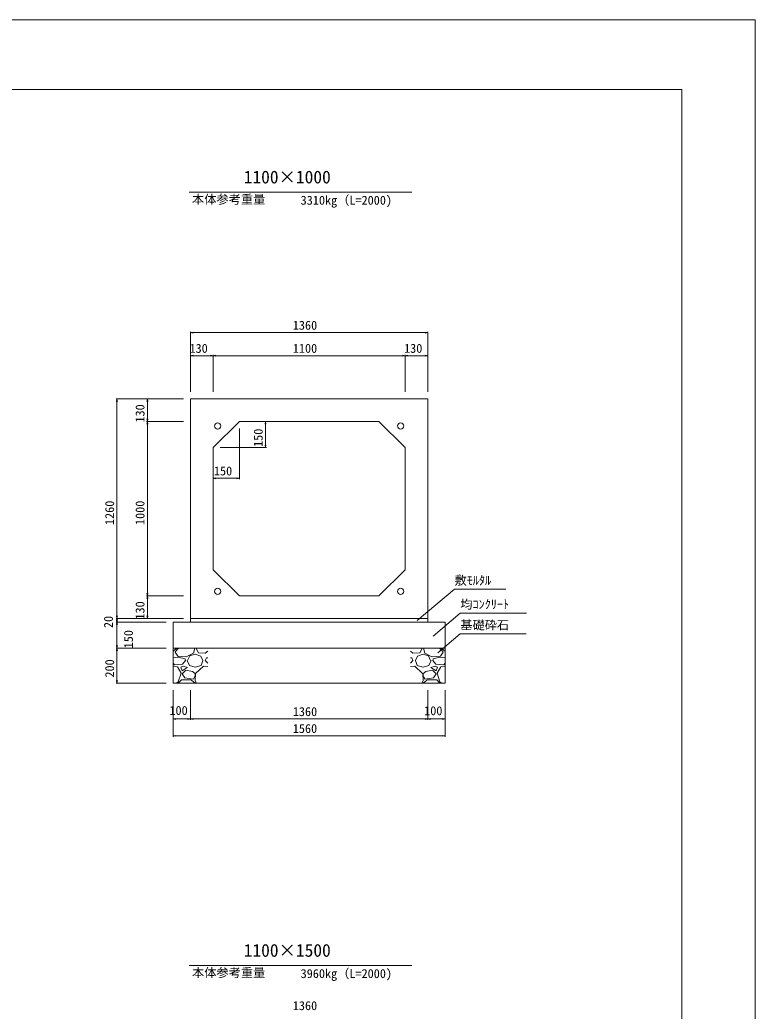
# Model space of a CAD drawing. Units: millimetres on the paper. Extents: x 0 to 841, y 0 to 594.
# Drawn here: x 630.3 to 841, y 309.7 to 594 of the extents above; entities that cross this region are included whole.
import ezdxf
from ezdxf.enums import TextEntityAlignment as Align

# ---------------------------------------------------------------- set-up
doc = ezdxf.new("R2010")
doc.units = ezdxf.units.MM
for name, color, linetype, lineweight in [('D-STR-DIM（寸法）', 7, 'Continuous', 18), ('D-STR-HTXT（旗揚げ）', 4, 'Continuous', 18), ('D-STR-STRn（構造物）', 5, 'Continuous', 18), ('D-STR（構造物外形線）', 1, 'Continuous', 18), ('D-TTL(外枠）', 2, 'Continuous', 18), ('DEFPOINTS_2', 8, 'Continuous', 18)]:
    doc.layers.add(name, color=color, linetype=linetype, lineweight=lineweight)
doc.layers.add('D-STR-TXT（文字）', color=7, linetype='Continuous')
doc.styles.add('ＭＳ ゴシック', font='')
doc.styles.get('ＭＳ ゴシック').set_extended_font_data('MS Gothic')

msp = doc.modelspace()

# ---------------------------------------------------------------- linework, layer by layer
at = {"layer": 'D-STR-DIM（寸法）'}
for p, q in [((679.173, 487.322), (679.173, 504.57)), ((679.173, 504.32), (679.923, 504.445)), ((679.173, 504.32), (679.273, 504.32)), ((679.923, 504.195), (679.173, 504.32)), ((679.273, 504.32), (747.073, 504.32)), ((746.423, 504.445), (747.173, 504.32)), ((747.173, 504.32), (746.423, 504.195)), ((747.173, 504.32), (747.073, 504.32)), ((747.173, 487.322), (747.173, 504.57)), ((679.173, 487.322), (679.173, 497.947)), ((679.173, 497.697), (679.923, 497.822)), ((679.173, 497.697), (679.273, 497.697)), ((679.923, 497.572), (679.173, 497.697)), ((685.573, 497.697), (679.273, 497.697)), ((684.923, 497.822), (685.673, 497.697)), ((685.673, 497.697), (684.923, 497.572)), ((685.673, 497.697), (685.573, 497.697)), ((685.673, 487.322), (685.673, 497.947)), ((685.673, 487.322), (685.673, 497.947)), ((685.673, 497.697), (686.423, 497.822)), ((685.673, 497.697), (685.773, 497.697)), ((686.423, 497.572), (685.673, 497.697)), ((685.773, 497.697), (740.573, 497.697)), ((739.923, 497.822), (740.673, 497.697)), ((740.673, 497.697), (739.923, 497.572)), ((740.673, 497.697), (740.573, 497.697)), ((740.673, 487.322), (740.673, 497.947)), ((740.673, 487.322), (740.673, 497.947)), ((740.673, 497.697), (741.423, 497.822)), ((740.673, 497.697), (740.773, 497.697)), ((741.423, 497.572), (740.673, 497.697)), ((740.773, 497.697), (747.073, 497.697)), ((746.423, 497.822), (747.173, 497.697)), ((747.173, 497.697), (746.423, 497.572)), ((747.173, 497.697), (747.073, 497.697)), ((747.173, 487.322), (747.173, 497.947)), ((677.173, 485.322), (657.837, 485.322)), ((657.962, 484.572), (658.087, 485.322)), ((658.087, 485.322), (658.087, 485.222)), ((658.087, 485.322), (658.212, 484.572)), ((658.087, 422.422), (658.087, 485.222)), ((677.173, 485.322), (666.548, 485.322)), ((666.673, 484.572), (666.798, 485.322)), ((666.798, 485.322), (666.798, 485.222)), ((666.798, 485.322), (666.923, 484.572)), ((666.798, 478.922), (666.798, 485.222)), ((677.173, 478.822), (666.548, 478.822)), ((677.173, 478.822), (666.548, 478.822)), ((666.798, 478.822), (666.673, 479.572)), ((666.673, 478.072), (666.798, 478.822)), ((666.923, 479.572), (666.798, 478.822)), ((666.798, 478.822), (666.798, 478.922)), ((666.798, 478.822), (666.798, 478.722)), ((666.798, 478.822), (666.923, 478.072)), ((666.798, 428.922), (666.798, 478.722)), ((695.173, 478.822), (700.923, 478.822)), ((700.548, 478.072), (700.673, 478.822)), ((700.673, 478.822), (700.673, 478.722)), ((700.673, 478.822), (700.798, 478.072)), ((700.673, 478.722), (700.673, 471.422)), ((693.173, 476.822), (693.173, 462.291)), ((700.673, 471.322), (700.548, 472.072)), ((700.798, 472.072), (700.673, 471.322)), ((685.673, 469.322), (685.673, 462.291)), ((687.673, 471.322), (700.923, 471.322)), ((700.673, 471.322), (700.673, 471.422)), ((685.673, 462.541), (686.423, 462.666)), ((685.673, 462.541), (685.773, 462.541)), ((686.423, 462.416), (685.673, 462.541)), ((693.073, 462.541), (685.773, 462.541)), ((692.423, 462.666), (693.173, 462.541)), ((693.173, 462.541), (692.423, 462.416)), ((693.173, 462.541), (693.073, 462.541)), ((666.798, 428.822), (666.673, 429.572)), ((666.923, 429.572), (666.798, 428.822)), ((677.173, 428.822), (666.548, 428.822)), ((677.173, 428.822), (666.548, 428.822)), ((666.673, 428.072), (666.798, 428.822)), ((666.798, 428.822), (666.798, 428.922)), ((666.798, 428.822), (666.798, 428.722)), ((666.798, 428.822), (666.923, 428.072)), ((666.798, 428.722), (666.798, 422.422)), ((677.173, 422.322), (657.837, 422.322)), ((677.173, 422.322), (657.837, 422.322)), ((672.173, 421.322), (657.837, 421.322)), ((672.173, 421.322), (657.837, 421.322)), ((658.087, 422.322), (657.962, 423.072)), ((657.962, 421.572), (658.087, 422.322)), ((658.087, 421.322), (657.962, 422.072)), ((657.962, 420.572), (658.087, 421.322)), ((658.212, 423.072), (658.087, 422.322)), ((658.087, 422.322), (658.087, 422.422)), ((658.087, 422.322), (658.087, 422.222)), ((658.087, 422.322), (658.212, 421.572)), ((658.087, 422.222), (658.087, 421.422)), ((658.212, 422.072), (658.087, 421.322)), ((658.087, 421.322), (658.087, 421.422)), ((658.087, 421.322), (658.087, 421.222)), ((658.087, 421.322), (658.212, 420.572)), ((658.087, 421.222), (658.087, 413.922)), ((677.173, 422.322), (666.548, 422.322)), ((666.798, 422.322), (666.673, 423.072)), ((666.923, 423.072), (666.798, 422.322)), ((666.798, 422.322), (666.798, 422.422)), ((672.173, 413.822), (657.837, 413.822)), ((672.173, 413.822), (657.837, 413.822)), ((658.087, 413.822), (657.962, 414.572)), ((657.962, 413.072), (658.087, 413.822)), ((658.212, 414.572), (658.087, 413.822)), ((658.087, 413.822), (658.087, 413.922)), ((658.087, 413.822), (658.087, 413.722)), ((658.087, 413.822), (658.212, 413.072)), ((658.087, 413.722), (658.087, 403.922)), ((672.173, 403.822), (657.837, 403.822)), ((658.087, 403.822), (657.962, 404.572)), ((658.212, 404.572), (658.087, 403.822)), ((658.087, 403.822), (658.087, 403.922)), ((674.173, 401.822), (674.173, 388.432)), ((674.173, 401.822), (674.173, 393.285)), ((679.173, 401.822), (679.173, 393.285)), ((679.173, 400.822), (679.173, 393.285)), ((747.177, 401.822), (747.177, 393.285)), ((747.177, 401.822), (747.177, 393.285)), ((752.173, 401.822), (752.173, 393.285)), ((752.173, 401.822), (752.173, 388.432)), ((674.173, 393.535), (674.923, 393.66)), ((674.173, 393.535), (674.273, 393.535)), ((674.923, 393.41), (674.173, 393.535)), ((674.273, 393.535), (679.073, 393.535)), ((678.423, 393.66), (679.173, 393.535)), ((679.173, 393.535), (678.423, 393.41)), ((679.173, 393.535), (679.073, 393.535)), ((679.173, 393.535), (679.923, 393.66)), ((679.173, 393.535), (679.273, 393.535)), ((679.923, 393.41), (679.173, 393.535)), ((679.273, 393.535), (747.077, 393.535)), ((746.427, 393.66), (747.177, 393.535)), ((747.177, 393.535), (746.427, 393.41)), ((747.177, 393.535), (747.077, 393.535)), ((747.177, 393.535), (747.927, 393.66)), ((747.177, 393.535), (747.277, 393.535)), ((747.927, 393.41), (747.177, 393.535)), ((747.277, 393.535), (752.073, 393.535)), ((751.423, 393.66), (752.173, 393.535)), ((752.173, 393.535), (751.423, 393.41)), ((752.173, 393.535), (752.073, 393.535)), ((674.173, 388.682), (674.923, 388.807)), ((674.173, 388.682), (674.273, 388.682)), ((674.923, 388.557), (674.173, 388.682)), ((674.273, 388.682), (752.073, 388.682)), ((751.423, 388.807), (752.173, 388.682)), ((752.173, 388.682), (751.423, 388.557)), ((752.173, 388.682), (752.073, 388.682))]:
    msp.add_line(p, q, dxfattribs=at)
at = {"layer": 'D-STR-HTXT（旗揚げ）'}
for p, q in [((678.781, 544.544), (742.565, 544.544)), ((744.106, 421.724), (754.839, 430.742)), ((769.501, 430.742), (754.839, 430.742)), ((748.699, 417.309), (756.498, 423.862)), ((775.423, 423.862), (756.498, 423.862)), ((750.024, 412.47), (756.498, 417.909)), ((775.361, 417.909), (756.498, 417.909)), ((678.781, 322.794), (742.565, 322.794))]:
    msp.add_line(p, q, dxfattribs=at)
at = {"layer": 'D-STR-STRn（構造物）'}
for p, q in [((674.173, 421.322), (752.173, 421.322)), ((674.173, 421.322), (674.173, 403.822)), ((679.173, 422.322), (679.173, 421.322)), ((747.173, 422.322), (747.173, 421.322)), ((752.173, 421.322), (752.173, 403.822)), ((674.173, 413.822), (752.173, 413.822)), ((674.173, 412.959), (675.29, 413.822)), ((674.786, 412.727), (675.772, 413.822)), ((675.5, 411.53), (674.805, 412.721)), ((680.05, 412.421), (677.966, 411.33)), ((680.446, 413.817), (680.049, 412.428)), ((680.784, 413.822), (681.319, 412.551)), ((681.329, 412.523), (683.413, 412.424)), ((683.42, 412.436), (684.097, 412.959)), ((742.927, 412.436), (742.25, 412.959)), ((745.017, 412.523), (742.933, 412.424)), ((745.563, 413.822), (745.027, 412.551)), ((745.901, 413.817), (746.298, 412.428)), ((746.296, 412.421), (748.38, 411.33)), ((751.561, 412.727), (750.574, 413.822)), ((750.846, 411.53), (751.541, 412.721)), ((752.173, 412.959), (751.056, 413.822)), ((675.688, 411.226), (674.173, 411.067)), ((674.584, 409.087), (674.173, 409.535)), ((677.955, 411.358), (675.474, 411.556)), ((677.66, 410.747), (675.675, 411.243)), ((677.763, 410.246), (676.87, 409.253)), ((677.764, 410.239), (677.665, 410.735)), ((678.25, 410.248), (678.846, 408.859)), ((678.356, 410.245), (678.951, 411.634)), ((678.955, 411.634), (680.542, 412.131)), ((680.538, 412.13), (682.126, 411.535)), ((682.131, 411.533), (682.726, 410.242)), ((682.225, 408.861), (682.722, 410.25)), ((684.097, 409.535), (683.416, 410.278)), ((683.417, 410.248), (683.715, 411.042)), ((684.097, 411.067), (683.726, 411.028)), ((742.25, 411.067), (742.621, 411.028)), ((742.25, 409.535), (742.93, 410.278)), ((742.929, 410.248), (742.631, 411.042)), ((744.216, 411.533), (743.62, 410.242)), ((744.121, 408.861), (743.625, 410.25)), ((745.808, 412.13), (744.221, 411.535)), ((747.392, 411.634), (745.804, 412.131)), ((747.99, 410.245), (747.395, 411.634)), ((748.096, 410.248), (747.501, 408.859)), ((748.391, 411.358), (750.872, 411.556)), ((748.582, 410.239), (748.682, 410.735)), ((748.583, 410.246), (749.477, 409.253)), ((748.686, 410.747), (750.671, 411.243)), ((750.659, 411.226), (752.173, 411.067)), ((751.762, 409.087), (752.173, 409.535)), ((675.384, 408.449), (674.173, 408.55)), ((676.863, 409.259), (674.58, 409.061)), ((676.495, 406.679), (675.403, 408.465)), ((675.68, 404.189), (676.474, 406.67)), ((676.37, 408.36), (676.767, 407.368)), ((677.067, 408.654), (676.372, 408.356)), ((676.767, 407.37), (678.256, 408.263)), ((677.762, 407.467), (676.77, 406.474)), ((678.262, 408.263), (677.071, 408.66)), ((679.759, 407.175), (677.774, 407.472)), ((678.847, 408.849), (680.534, 408.353)), ((680.562, 406.454), (679.768, 407.148)), ((680.636, 406.579), (680.537, 404.495)), ((680.547, 408.354), (682.234, 408.85)), ((682.925, 408.657), (680.643, 406.573)), ((684.097, 408.55), (682.926, 408.648)), ((742.25, 408.55), (743.42, 408.648)), ((743.421, 408.657), (745.703, 406.573)), ((745.799, 408.354), (744.112, 408.85)), ((745.71, 406.579), (745.809, 404.495)), ((745.784, 406.454), (746.578, 407.148)), ((747.5, 408.849), (745.813, 408.353)), ((746.587, 407.175), (748.572, 407.472)), ((748.084, 408.263), (749.275, 408.66)), ((749.579, 407.37), (748.091, 408.263)), ((748.584, 407.467), (749.576, 406.474)), ((749.279, 408.654), (749.974, 408.356)), ((749.484, 409.259), (751.766, 409.061)), ((749.976, 408.36), (749.58, 407.368)), ((749.852, 406.679), (750.943, 408.465)), ((750.666, 404.189), (749.872, 406.67)), ((750.962, 408.449), (752.173, 408.55)), ((674.173, 403.822), (752.173, 403.822)), ((675.291, 403.899), (675.679, 404.199)), ((675.772, 403.899), (676.572, 404.788)), ((676.572, 404.788), (679.152, 404.788)), ((676.767, 406.478), (677.561, 405.287)), ((677.567, 405.279), (680.048, 404.982)), ((679.149, 404.81), (680.439, 403.917)), ((680.048, 404.987), (680.544, 405.88)), ((680.525, 404.513), (680.784, 403.899)), ((680.542, 405.879), (680.542, 406.475)), ((745.821, 404.513), (745.563, 403.899)), ((746.298, 404.987), (745.802, 405.88)), ((745.805, 405.879), (745.805, 406.475)), ((747.197, 404.81), (745.907, 403.917)), ((748.779, 405.279), (746.298, 404.982)), ((749.774, 404.788), (747.194, 404.788)), ((749.579, 406.478), (748.785, 405.287)), ((750.574, 403.899), (749.774, 404.788)), ((751.056, 403.899), (750.667, 404.199))]:
    msp.add_line(p, q, dxfattribs=at)
at = {"layer": 'D-STR（構造物外形線）'}
for p, q in [((679.173, 485.322), (747.173, 485.322)), ((679.173, 422.322), (679.173, 485.322)), ((747.173, 485.322), (747.173, 422.322)), ((685.673, 471.322), (693.173, 478.822)), ((693.173, 478.822), (733.173, 478.822)), ((733.173, 478.822), (740.673, 471.322)), ((685.673, 436.322), (685.673, 471.322)), ((740.673, 471.322), (740.673, 436.322)), ((693.173, 428.822), (685.673, 436.322)), ((740.673, 436.322), (733.173, 428.822)), ((733.173, 428.822), (693.173, 428.822)), ((747.173, 422.322), (679.173, 422.322))]:
    msp.add_line(p, q, dxfattribs=at)
for centre in [(686.948, 477.547), (739.398, 477.547), (686.948, 430.097), (739.398, 430.097)]:
    msp.add_circle(centre, 0.9, dxfattribs=at)
at = {"layer": 'D-TTL(外枠）'}
for p in [(25, 574), (820, 20)]:
    msp.add_line(p, (820, 574), dxfattribs=at)
at = {"layer": 'DEFPOINTS_2'}
for p in [(0, 594), (841, 0)]:
    msp.add_line(p, (841, 594), dxfattribs=at)

# ---------------------------------------------------------------- texts
at = {"layer": 'D-STR-DIM（寸法）', "style": 'ＭＳ ゴシック'}
for s, p in [('1360', (708.492, 504.37)), ('130', (678.879, 497.747)), ('1100', (708.492, 497.747)), ('130', (740.379, 497.747)), ('150', (685.879, 462.591)), ('100', (673.129, 393.913)), ('1360', (708.494, 393.585)), ('100', (746.131, 393.83)), ('1560', (708.492, 388.732)), ('1360', (708.492, 309.271))]:
    msp.add_text(s, height=2.566, dxfattribs=at).set_placement(p, align=Align.BOTTOM_LEFT)
for s, p in [('130', (666.748, 478.528)), ('150', (700.623, 471.528)), ('1260', (658.037, 449.141)), ('1000', (666.748, 449.141)), ('130', (666.748, 422.028)), ('20', (657.692, 419.595)), ('150', (663.446, 413.783)), ('200', (658.037, 405.393))]:
    msp.add_text(s, height=2.566, rotation=90, dxfattribs=at).set_placement(p, align=Align.BOTTOM_LEFT)
at = {"layer": 'D-STR-TXT（文字）', "style": 'ＭＳ ゴシック'}
for s, height, p in [('1100×1000', 3.666, (694.43, 545.992)), ('本体参考重量', 2.566, (679.612, 540.477)), ('3310kg（L=2000)', 2.566, (710.732, 540.213)), ('敷ﾓﾙﾀﾙ', 2.566, (754.839, 431.242)), ('均ｺﾝｸﾘｰﾄ', 2.566, (756.498, 424.362)), ('基礎砕石', 2.566, (756.498, 418.409)), ('1100×1500', 3.666, (694.43, 324.243)), ('本体参考重量', 2.566, (679.612, 318.727)), ('3960kg（L=2000)', 2.566, (710.732, 318.463))]:
    msp.add_text(s, height=height, dxfattribs=at).set_placement(p, align=Align.BOTTOM_LEFT)

doc.saveas('drawing.dxf')
